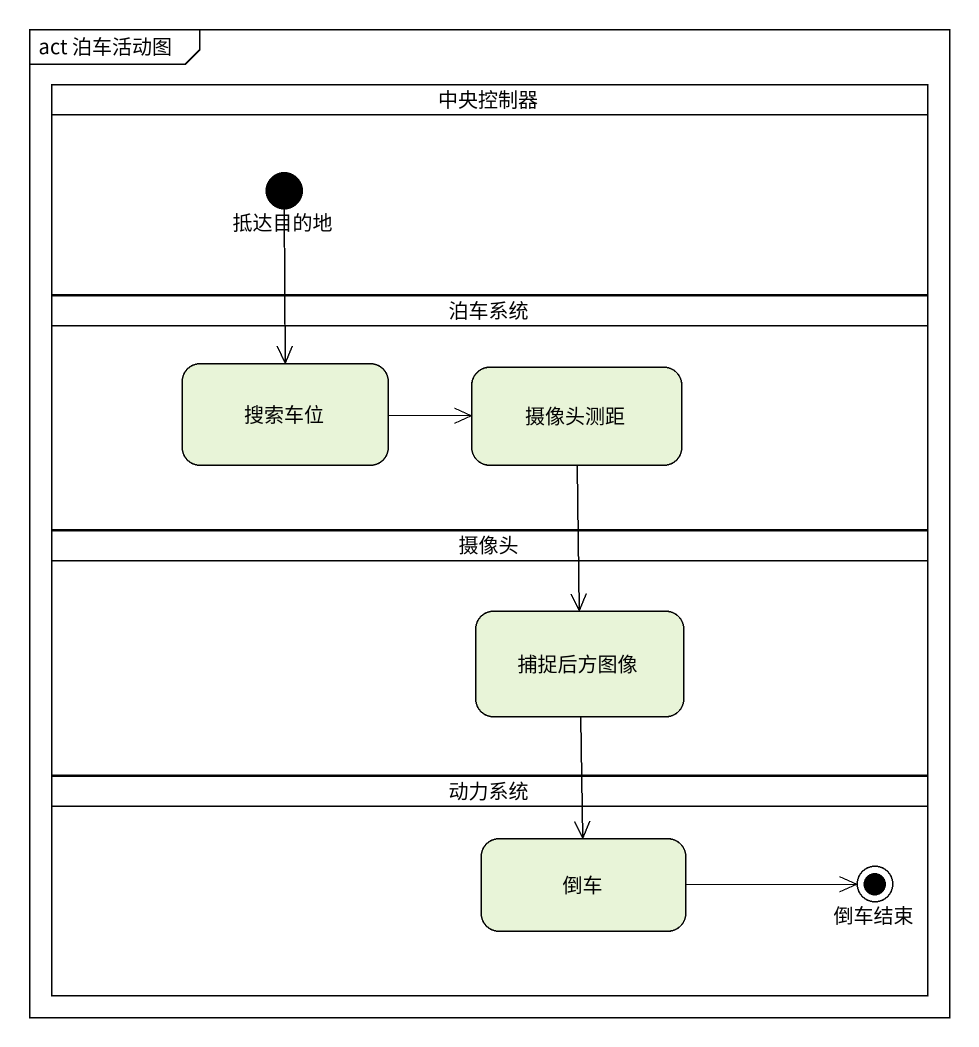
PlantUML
@startuml
mainframe act 泊车活动图
hide empty description
state 中央控制器 <<partition>> {
  state 抵达目的地 <<start>>
}
state 泊车系统 <<partition>> {
  state 搜索车位
  state 摄像头测距
}
state 摄像头 <<partition>> {
  state 捕捉后方图像
}
state 动力系统 <<partition>> {
  state 倒车
  state 倒车结束 <<end>>
}
抵达目的地 --> 搜索车位
搜索车位 -right-> 摄像头测距
摄像头测距 --> 捕捉后方图像
捕捉后方图像 --> 倒车
倒车 -right-> 倒车结束
@enduml
